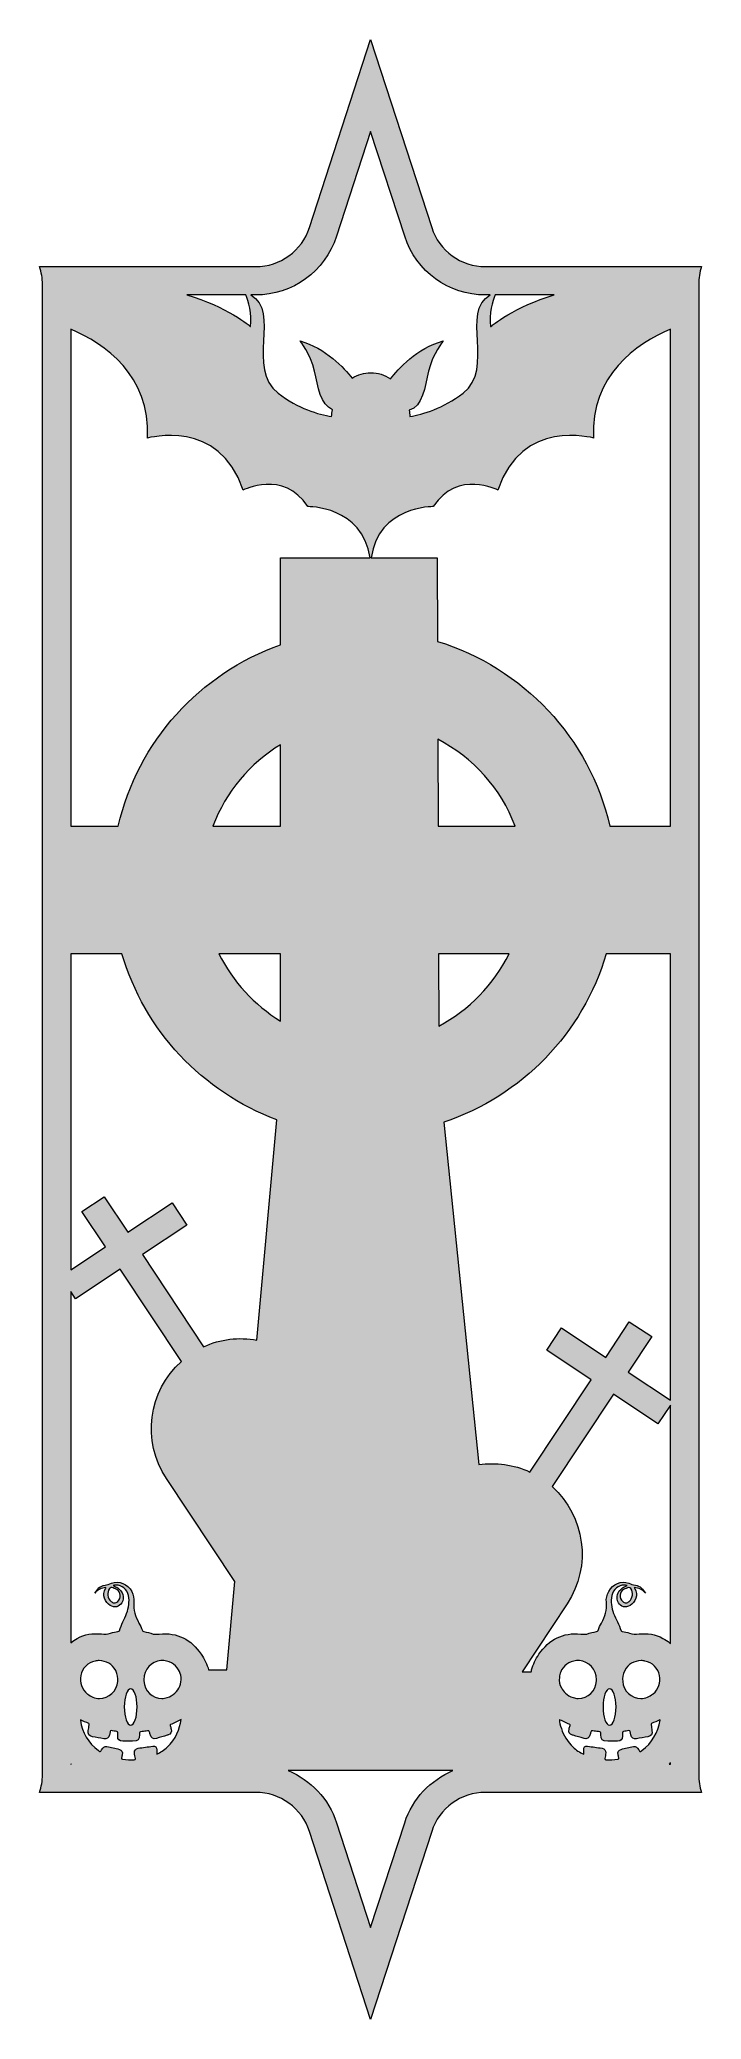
# Model space of a CAD drawing. Header units: centimetres. Extents: x 4.8 to 9.1, y -16.4 to -3.6.
import ezdxf

# ---------------------------------------------------------------- set-up
doc = ezdxf.new("R2010")
doc.units = ezdxf.units.CM
doc.header["$MEASUREMENT"] = 0
doc.layers.add('Layer 1', color=7, linetype='Continuous')

msp = doc.modelspace()

# ---------------------------------------------------------------- hatches: boundary and pattern name
at = {"layer": 'Layer 1', "true_color": 0x6870b5}
h = msp.add_hatch(color=173, dxfattribs=at)
h.dxf.hatch_style = 2
edge = h.paths.add_edge_path()
edge.add_spline(control_points=[(9.114, -5.402), (9.114, -5.402), (9.114, -5.367), (9.114, -5.367), (9.114, -5.367), (9.114, -5.173), (9.114, -5.173), (9.114, -5.135), (9.121, -5.096), (9.132, -5.059), (9.132, -5.059), (7.731, -5.059), (7.731, -5.059), (7.572, -5.059), (7.43, -4.957), (7.382, -4.805), (7.382, -4.805), (6.985, -3.586), (6.985, -3.586), (6.985, -3.586), (6.589, -4.805), (6.589, -4.805), (6.541, -4.957), (6.399, -5.059), (6.24, -5.059), (6.24, -5.059), (4.838, -5.059), (4.838, -5.059), (4.85, -5.096), (4.857, -5.135), (4.857, -5.173), (4.857, -5.173), (4.857, -5.367), (4.857, -5.367), (4.857, -5.367), (4.857, -5.402), (4.857, -5.402), (4.857, -5.402), (4.857, -14.842), (4.857, -14.842), (4.857, -14.881), (4.85, -14.919), (4.838, -14.956), (4.838, -14.956), (6.24, -14.956), (6.24, -14.956), (6.399, -14.956), (6.541, -15.058), (6.589, -15.21), (6.589, -15.21), (6.985, -16.429), (6.985, -16.429), (6.985, -16.429), (7.382, -15.21), (7.382, -15.21), (7.43, -15.058), (7.572, -14.956), (7.731, -14.956), (7.731, -14.956), (9.132, -14.956), (9.132, -14.956), (9.121, -14.919), (9.114, -14.881), (9.114, -14.842), (9.114, -14.842), (9.114, -5.402), (9.114, -5.402)], knot_values=[0, 0, 0, 0, 1, 1, 1, 2, 2, 2, 3, 3, 3, 4, 4, 4, 5, 5, 5, 6, 6, 6, 7, 7, 7, 8, 8, 8, 9, 9, 9, 10, 10, 10, 11, 11, 11, 12, 12, 12, 13, 13, 13, 14, 14, 14, 15, 15, 15, 16, 16, 16, 17, 17, 17, 18, 18, 18, 19, 19, 19, 20, 20, 20, 21, 21, 21, 22, 22, 22, 22], degree=3, periodic=1)
edge = h.paths.add_edge_path()
edge.add_spline(control_points=[(8.177, -5.243), (7.922, -5.315), (7.764, -5.448), (7.764, -5.448), (7.751, -5.368), (7.78, -5.278), (7.793, -5.243), (7.793, -5.243), (8.177, -5.243), (8.177, -5.243)], knot_values=[0, 0, 0, 0, 1, 1, 1, 2, 2, 2, 3, 3, 3, 3], degree=3, periodic=1)
edge = h.paths.add_edge_path()
edge.add_spline(control_points=[(6.24, -5.243), (6.479, -5.243), (6.691, -5.091), (6.764, -4.862), (6.764, -4.862), (6.985, -4.182), (6.985, -4.182), (6.985, -4.182), (7.207, -4.862), (7.207, -4.862), (7.28, -5.091), (7.492, -5.243), (7.731, -5.243), (7.731, -5.243), (7.762, -5.243), (7.762, -5.243), (7.566, -5.35), (7.795, -5.719), (7.586, -5.88), (7.456, -5.979), (7.325, -6.017), (7.24, -6.031), (7.24, -6.017), (7.238, -6.003), (7.236, -5.99), (7.323, -5.967), (7.339, -5.84), (7.362, -5.737), (7.389, -5.621), (7.457, -5.541), (7.457, -5.541), (7.286, -5.587), (7.164, -5.724), (7.115, -5.787), (7.077, -5.761), (7.033, -5.747), (6.987, -5.747), (6.943, -5.747), (6.902, -5.76), (6.866, -5.783), (6.815, -5.717), (6.693, -5.586), (6.528, -5.541), (6.528, -5.541), (6.596, -5.621), (6.622, -5.737), (6.645, -5.836), (6.66, -5.956), (6.738, -5.987), (6.735, -6.001), (6.734, -6.016), (6.733, -6.032), (6.647, -6.018), (6.516, -5.98), (6.385, -5.88), (6.175, -5.719), (6.404, -5.35), (6.208, -5.243), (6.208, -5.243), (6.24, -5.243), (6.24, -5.243)], knot_values=[0, 0, 0, 0, 1, 1, 1, 2, 2, 2, 3, 3, 3, 4, 4, 4, 5, 5, 5, 6, 6, 6, 7, 7, 7, 8, 8, 8, 9, 9, 9, 10, 10, 10, 11, 11, 11, 12, 12, 12, 13, 13, 13, 14, 14, 14, 15, 15, 15, 16, 16, 16, 17, 17, 17, 18, 18, 18, 19, 19, 19, 20, 20, 20, 20], degree=3, periodic=1)
edge = h.paths.add_edge_path()
edge.add_spline(control_points=[(6.177, -5.243), (6.19, -5.278), (6.219, -5.369), (6.207, -5.448), (6.207, -5.448), (6.049, -5.315), (5.794, -5.243), (5.794, -5.243), (6.177, -5.243), (6.177, -5.243)], knot_values=[0, 0, 0, 0, 1, 1, 1, 2, 2, 2, 3, 3, 3, 3], degree=3, periodic=1)
edge = h.paths.add_edge_path()
edge.add_spline(control_points=[(5.041, -14.772), (5.041, -14.772), (5.041, -14.77), (5.041, -14.77), (5.042, -14.771), (5.042, -14.771), (5.043, -14.772), (5.043, -14.772), (5.041, -14.772), (5.041, -14.772)], knot_values=[0, 0, 0, 0, 1, 1, 1, 2, 2, 2, 3, 3, 3, 3], degree=3, periodic=1)
edge = h.paths.add_edge_path()
edge.add_spline(control_points=[(5.667, -14.662), (5.647, -14.682), (5.623, -14.697), (5.598, -14.709), (5.598, -14.709), (5.598, -14.68), (5.598, -14.68), (5.598, -14.663), (5.589, -14.654), (5.573, -14.657), (5.54, -14.66), (5.509, -14.665), (5.478, -14.67), (5.462, -14.672), (5.453, -14.684), (5.454, -14.7), (5.455, -14.712), (5.457, -14.725), (5.46, -14.737), (5.46, -14.742), (5.459, -14.744), (5.453, -14.744), (5.427, -14.745), (5.402, -14.744), (5.376, -14.741), (5.369, -14.741), (5.367, -14.739), (5.369, -14.732), (5.372, -14.725), (5.373, -14.717), (5.375, -14.71), (5.379, -14.695), (5.37, -14.681), (5.356, -14.677), (5.329, -14.67), (5.302, -14.664), (5.275, -14.659), (5.259, -14.656), (5.25, -14.662), (5.241, -14.681), (5.233, -14.694), (5.233, -14.694), (5.22, -14.685), (5.153, -14.636), (5.116, -14.569), (5.103, -14.488), (5.103, -14.486), (5.103, -14.486), (5.103, -14.485), (5.122, -14.493), (5.139, -14.502), (5.158, -14.51), (5.162, -14.512), (5.16, -14.516), (5.16, -14.519), (5.158, -14.531), (5.156, -14.543), (5.154, -14.555), (5.149, -14.578), (5.159, -14.591), (5.182, -14.595), (5.206, -14.6), (5.23, -14.603), (5.255, -14.608), (5.275, -14.612), (5.288, -14.602), (5.292, -14.583), (5.294, -14.576), (5.295, -14.568), (5.296, -14.562), (5.297, -14.556), (5.299, -14.555), (5.304, -14.555), (5.315, -14.558), (5.327, -14.56), (5.339, -14.561), (5.345, -14.562), (5.345, -14.565), (5.345, -14.569), (5.345, -14.569), (5.345, -14.592), (5.345, -14.592), (5.345, -14.613), (5.356, -14.624), (5.378, -14.624), (5.399, -14.625), (5.42, -14.624), (5.441, -14.624), (5.479, -14.624), (5.486, -14.618), (5.486, -14.58), (5.486, -14.564), (5.486, -14.564), (5.503, -14.562), (5.515, -14.561), (5.527, -14.559), (5.539, -14.556), (5.546, -14.555), (5.55, -14.557), (5.552, -14.565), (5.552, -14.572), (5.555, -14.578), (5.557, -14.585), (5.563, -14.603), (5.577, -14.612), (5.596, -14.606), (5.62, -14.6), (5.643, -14.592), (5.667, -14.585), (5.668, -14.584), (5.671, -14.584), (5.673, -14.583), (5.69, -14.578), (5.697, -14.564), (5.692, -14.545), (5.69, -14.538), (5.688, -14.53), (5.686, -14.522), (5.685, -14.52), (5.683, -14.517), (5.688, -14.516), (5.711, -14.507), (5.734, -14.496), (5.756, -14.484), (5.75, -14.543), (5.72, -14.612), (5.667, -14.662)], knot_values=[0, 0, 0, 0, 1, 1, 1, 2, 2, 2, 3, 3, 3, 4, 4, 4, 5, 5, 5, 6, 6, 6, 7, 7, 7, 8, 8, 8, 9, 9, 9, 10, 10, 10, 11, 11, 11, 12, 12, 12, 13, 13, 13, 14, 14, 14, 15, 15, 15, 16, 16, 16, 17, 17, 17, 18, 18, 18, 19, 19, 19, 20, 20, 20, 21, 21, 21, 22, 22, 22, 23, 23, 23, 24, 24, 24, 25, 25, 25, 26, 26, 26, 27, 27, 27, 28, 28, 28, 29, 29, 29, 30, 30, 30, 31, 31, 31, 32, 32, 32, 33, 33, 33, 34, 34, 34, 35, 35, 35, 36, 36, 36, 37, 37, 37, 38, 38, 38, 39, 39, 39, 40, 40, 40, 41, 41, 41, 42, 42, 42, 42], degree=3, periodic=1)
edge = h.paths.add_edge_path()
edge.add_spline(control_points=[(5.105, -14.199), (5.114, -14.151), (5.152, -14.113), (5.2, -14.104), (5.207, -14.102), (5.216, -14.101), (5.224, -14.101), (5.272, -14.103), (5.309, -14.124), (5.332, -14.166), (5.344, -14.19), (5.348, -14.214), (5.345, -14.237), (5.34, -14.299), (5.289, -14.347), (5.227, -14.347), (5.197, -14.347), (5.17, -14.336), (5.149, -14.318), (5.149, -14.317), (5.148, -14.316), (5.147, -14.316), (5.114, -14.289), (5.096, -14.242), (5.105, -14.199)], knot_values=[0, 0, 0, 0, 1, 1, 1, 2, 2, 2, 3, 3, 3, 4, 4, 4, 5, 5, 5, 6, 6, 6, 7, 7, 7, 8, 8, 8, 8], degree=3, periodic=1)
edge = h.paths.add_edge_path()
edge.add_spline(control_points=[(5.388, -14.402), (5.388, -14.337), (5.406, -14.285), (5.429, -14.285), (5.453, -14.285), (5.471, -14.337), (5.471, -14.402), (5.471, -14.467), (5.453, -14.52), (5.429, -14.52), (5.406, -14.52), (5.388, -14.467), (5.388, -14.402)], knot_values=[0, 0, 0, 0, 1, 1, 1, 2, 2, 2, 3, 3, 3, 4, 4, 4, 4], degree=3, periodic=1)
edge = h.paths.add_edge_path()
edge.add_spline(control_points=[(5.716, -14.312), (5.716, -14.313), (5.716, -14.313), (5.715, -14.313), (5.701, -14.326), (5.685, -14.336), (5.667, -14.341), (5.655, -14.345), (5.644, -14.347), (5.632, -14.347), (5.569, -14.347), (5.517, -14.297), (5.515, -14.233), (5.514, -14.231), (5.514, -14.228), (5.514, -14.225), (5.515, -14.159), (5.565, -14.105), (5.625, -14.101), (5.676, -14.099), (5.718, -14.123), (5.74, -14.162), (5.748, -14.175), (5.754, -14.192), (5.756, -14.21), (5.759, -14.252), (5.746, -14.286), (5.716, -14.312)], knot_values=[0, 0, 0, 0, 1, 1, 1, 2, 2, 2, 3, 3, 3, 4, 4, 4, 5, 5, 5, 6, 6, 6, 7, 7, 7, 8, 8, 8, 9, 9, 9, 9], degree=3, periodic=1)
edge = h.paths.add_edge_path()
edge.add_spline(control_points=[(6.052, -14.162), (6.052, -14.162), (5.935, -14.162), (5.935, -14.162), (5.925, -14.126), (5.909, -14.092), (5.887, -14.06), (5.822, -13.963), (5.732, -13.918), (5.615, -13.929), (5.602, -13.93), (5.589, -13.933), (5.576, -13.929), (5.556, -13.922), (5.535, -13.916), (5.514, -13.913), (5.509, -13.912), (5.506, -13.91), (5.505, -13.905), (5.499, -13.888), (5.491, -13.873), (5.483, -13.858), (5.46, -13.816), (5.446, -13.772), (5.45, -13.722), (5.453, -13.698), (5.447, -13.675), (5.436, -13.654), (5.411, -13.604), (5.352, -13.579), (5.305, -13.6), (5.291, -13.606), (5.277, -13.61), (5.263, -13.611), (5.231, -13.617), (5.212, -13.638), (5.197, -13.664), (5.216, -13.642), (5.239, -13.629), (5.269, -13.627), (5.268, -13.63), (5.267, -13.632), (5.266, -13.633), (5.24, -13.674), (5.265, -13.725), (5.297, -13.744), (5.326, -13.761), (5.356, -13.753), (5.372, -13.726), (5.391, -13.692), (5.379, -13.652), (5.345, -13.63), (5.337, -13.624), (5.327, -13.621), (5.316, -13.615), (5.323, -13.612), (5.328, -13.611), (5.333, -13.611), (5.371, -13.611), (5.407, -13.639), (5.415, -13.68), (5.423, -13.719), (5.417, -13.758), (5.403, -13.795), (5.39, -13.833), (5.368, -13.868), (5.356, -13.908), (5.355, -13.911), (5.351, -13.912), (5.347, -13.912), (5.332, -13.915), (5.315, -13.918), (5.299, -13.923), (5.279, -13.932), (5.26, -13.93), (5.239, -13.928), (5.184, -13.923), (5.131, -13.931), (5.083, -13.957), (5.068, -13.966), (5.054, -13.975), (5.041, -13.985), (5.041, -13.985), (5.041, -11.707), (5.041, -11.707), (5.041, -11.707), (5.072, -11.754), (5.072, -11.754), (5.072, -11.754), (5.361, -11.562), (5.361, -11.562), (5.361, -11.562), (5.758, -12.161), (5.758, -12.161), (5.545, -12.353), (5.499, -12.676), (5.661, -12.921), (5.661, -12.921), (6.104, -13.589), (6.104, -13.589), (6.104, -13.589), (6.052, -14.162), (6.052, -14.162)], knot_values=[0, 0, 0, 0, 1, 1, 1, 2, 2, 2, 3, 3, 3, 4, 4, 4, 5, 5, 5, 6, 6, 6, 7, 7, 7, 8, 8, 8, 9, 9, 9, 10, 10, 10, 11, 11, 11, 12, 12, 12, 13, 13, 13, 14, 14, 14, 15, 15, 15, 16, 16, 16, 17, 17, 17, 18, 18, 18, 19, 19, 19, 20, 20, 20, 21, 21, 21, 22, 22, 22, 23, 23, 23, 24, 24, 24, 25, 25, 25, 26, 26, 26, 27, 27, 27, 28, 28, 28, 29, 29, 29, 30, 30, 30, 31, 31, 31, 32, 32, 32, 33, 33, 33, 34, 34, 34, 34], degree=3, periodic=1)
edge = h.paths.add_edge_path()
edge.add_spline(control_points=[(5.306, -13.628), (5.318, -13.631), (5.329, -13.634), (5.339, -13.64), (5.366, -13.657), (5.369, -13.696), (5.345, -13.718), (5.339, -13.724), (5.332, -13.727), (5.322, -13.726), (5.314, -13.727), (5.308, -13.723), (5.302, -13.717), (5.279, -13.698), (5.275, -13.659), (5.291, -13.634), (5.295, -13.629), (5.299, -13.626), (5.306, -13.628)], knot_values=[0, 0, 0, 0, 1, 1, 1, 2, 2, 2, 3, 3, 3, 4, 4, 4, 5, 5, 5, 6, 6, 6, 6], degree=3, periodic=1)
edge = h.paths.add_edge_path()
edge.add_spline(control_points=[(6.247, -12.022), (6.132, -12.002), (6.012, -12.014), (5.902, -12.066), (5.902, -12.066), (5.506, -11.467), (5.506, -11.467), (5.506, -11.467), (5.794, -11.276), (5.794, -11.276), (5.794, -11.276), (5.699, -11.132), (5.699, -11.132), (5.699, -11.132), (5.41, -11.322), (5.41, -11.322), (5.41, -11.322), (5.257, -11.092), (5.257, -11.092), (5.257, -11.092), (5.113, -11.188), (5.113, -11.188), (5.113, -11.188), (5.265, -11.418), (5.265, -11.418), (5.265, -11.418), (5.041, -11.567), (5.041, -11.567), (5.041, -11.567), (5.041, -9.516), (5.041, -9.516), (5.041, -9.516), (5.373, -9.516), (5.373, -9.516), (5.518, -10.014), (5.895, -10.414), (6.377, -10.593), (6.377, -10.593), (6.247, -12.022), (6.247, -12.022)], knot_values=[0, 0, 0, 0, 1, 1, 1, 2, 2, 2, 3, 3, 3, 4, 4, 4, 5, 5, 5, 6, 6, 6, 7, 7, 7, 8, 8, 8, 9, 9, 9, 10, 10, 10, 11, 11, 11, 12, 12, 12, 13, 13, 13, 13], degree=3, periodic=1)
edge = h.paths.add_edge_path()
edge.add_spline(control_points=[(6.402, -9.953), (6.231, -9.849), (6.092, -9.697), (6.002, -9.516), (6.002, -9.516), (6.402, -9.516), (6.402, -9.516), (6.402, -9.516), (6.402, -9.953), (6.402, -9.953)], knot_values=[0, 0, 0, 0, 1, 1, 1, 2, 2, 2, 3, 3, 3, 3], degree=3, periodic=1)
edge = h.paths.add_edge_path()
edge.add_spline(control_points=[(6.402, -8.688), (6.402, -8.688), (5.963, -8.688), (5.963, -8.688), (6.047, -8.466), (6.202, -8.281), (6.402, -8.16), (6.402, -8.16), (6.402, -8.688), (6.402, -8.688)], knot_values=[0, 0, 0, 0, 1, 1, 1, 2, 2, 2, 3, 3, 3, 3], degree=3, periodic=1)
edge = h.paths.add_edge_path()
edge.add_spline(control_points=[(6.402, -7.512), (5.878, -7.696), (5.475, -8.14), (5.349, -8.688), (5.349, -8.688), (5.041, -8.688), (5.041, -8.688), (5.041, -8.688), (5.041, -5.465), (5.041, -5.465), (5.261, -5.56), (5.559, -5.764), (5.539, -6.171), (5.539, -6.171), (6.006, -6.04), (6.159, -6.508), (6.159, -6.508), (6.42, -6.374), (6.578, -6.616), (6.578, -6.616), (6.934, -6.61), (6.982, -6.949), (6.982, -6.949), (6.402, -6.949), (6.402, -6.949), (6.402, -6.949), (6.402, -7.512), (6.402, -7.512)], knot_values=[0, 0, 0, 0, 1, 1, 1, 2, 2, 2, 3, 3, 3, 4, 4, 4, 5, 5, 5, 6, 6, 6, 7, 7, 7, 8, 8, 8, 9, 9, 9, 9], degree=3, periodic=1)
edge = h.paths.add_edge_path()
edge.add_spline(control_points=[(7.207, -15.153), (7.207, -15.153), (6.985, -15.833), (6.985, -15.833), (6.985, -15.833), (6.764, -15.153), (6.764, -15.153), (6.714, -14.996), (6.597, -14.876), (6.451, -14.815), (6.451, -14.815), (7.52, -14.815), (7.52, -14.815), (7.374, -14.876), (7.257, -14.996), (7.207, -15.153)], knot_values=[0, 0, 0, 0, 1, 1, 1, 2, 2, 2, 3, 3, 3, 4, 4, 4, 5, 5, 5, 5], degree=3, periodic=1)
edge = h.paths.add_edge_path()
edge.add_spline(control_points=[(7.423, -8.688), (7.423, -8.688), (7.421, -8.125), (7.421, -8.125), (7.651, -8.243), (7.831, -8.444), (7.923, -8.688), (7.923, -8.688), (7.423, -8.688), (7.423, -8.688)], knot_values=[0, 0, 0, 0, 1, 1, 1, 2, 2, 2, 3, 3, 3, 3], degree=3, periodic=1)
edge = h.paths.add_edge_path()
edge.add_spline(control_points=[(7.884, -9.516), (7.785, -9.717), (7.625, -9.881), (7.428, -9.985), (7.428, -9.985), (7.426, -9.516), (7.426, -9.516), (7.426, -9.516), (7.884, -9.516), (7.884, -9.516)], knot_values=[0, 0, 0, 0, 1, 1, 1, 2, 2, 2, 3, 3, 3, 3], degree=3, periodic=1)
edge = h.paths.add_edge_path()
edge.add_spline(control_points=[(8.745, -14.685), (8.732, -14.694), (8.732, -14.694), (8.725, -14.681), (8.716, -14.662), (8.706, -14.656), (8.691, -14.659), (8.663, -14.664), (8.637, -14.67), (8.61, -14.677), (8.595, -14.681), (8.587, -14.695), (8.591, -14.71), (8.592, -14.717), (8.593, -14.725), (8.596, -14.732), (8.599, -14.739), (8.596, -14.741), (8.59, -14.741), (8.564, -14.744), (8.538, -14.745), (8.512, -14.744), (8.507, -14.744), (8.505, -14.742), (8.506, -14.737), (8.509, -14.725), (8.51, -14.712), (8.511, -14.7), (8.512, -14.684), (8.503, -14.672), (8.487, -14.67), (8.456, -14.665), (8.425, -14.66), (8.393, -14.657), (8.376, -14.654), (8.368, -14.663), (8.368, -14.68), (8.368, -14.68), (8.368, -14.709), (8.368, -14.709), (8.342, -14.697), (8.318, -14.682), (8.299, -14.662), (8.262, -14.628), (8.236, -14.585), (8.223, -14.542), (8.215, -14.522), (8.211, -14.502), (8.21, -14.484), (8.214, -14.486), (8.218, -14.488), (8.223, -14.49), (8.24, -14.499), (8.259, -14.509), (8.278, -14.516), (8.282, -14.517), (8.28, -14.52), (8.28, -14.522), (8.278, -14.53), (8.275, -14.538), (8.273, -14.545), (8.269, -14.564), (8.275, -14.578), (8.292, -14.583), (8.294, -14.584), (8.297, -14.584), (8.299, -14.585), (8.323, -14.592), (8.346, -14.6), (8.37, -14.606), (8.388, -14.612), (8.403, -14.603), (8.408, -14.585), (8.41, -14.578), (8.413, -14.572), (8.414, -14.565), (8.416, -14.557), (8.419, -14.555), (8.427, -14.556), (8.439, -14.559), (8.451, -14.561), (8.463, -14.562), (8.479, -14.564), (8.479, -14.564), (8.479, -14.58), (8.479, -14.618), (8.487, -14.624), (8.524, -14.624), (8.545, -14.624), (8.567, -14.625), (8.588, -14.624), (8.609, -14.624), (8.62, -14.613), (8.62, -14.592), (8.62, -14.592), (8.62, -14.569), (8.62, -14.569), (8.62, -14.565), (8.621, -14.562), (8.626, -14.561), (8.638, -14.56), (8.65, -14.558), (8.661, -14.555), (8.667, -14.555), (8.669, -14.556), (8.67, -14.562), (8.671, -14.568), (8.671, -14.576), (8.673, -14.583), (8.677, -14.602), (8.691, -14.612), (8.71, -14.608), (8.735, -14.603), (8.76, -14.6), (8.784, -14.595), (8.807, -14.591), (8.816, -14.578), (8.811, -14.555), (8.81, -14.543), (8.808, -14.531), (8.805, -14.519), (8.805, -14.516), (8.803, -14.512), (8.808, -14.51), (8.826, -14.502), (8.844, -14.493), (8.862, -14.485), (8.862, -14.486), (8.863, -14.486), (8.863, -14.488), (8.849, -14.569), (8.812, -14.636), (8.745, -14.685)], knot_values=[0, 0, 0, 0, 1, 1, 1, 2, 2, 2, 3, 3, 3, 4, 4, 4, 5, 5, 5, 6, 6, 6, 7, 7, 7, 8, 8, 8, 9, 9, 9, 10, 10, 10, 11, 11, 11, 12, 12, 12, 13, 13, 13, 14, 14, 14, 15, 15, 15, 16, 16, 16, 17, 17, 17, 18, 18, 18, 19, 19, 19, 20, 20, 20, 21, 21, 21, 22, 22, 22, 23, 23, 23, 24, 24, 24, 25, 25, 25, 26, 26, 26, 27, 27, 27, 28, 28, 28, 29, 29, 29, 30, 30, 30, 31, 31, 31, 32, 32, 32, 33, 33, 33, 34, 34, 34, 35, 35, 35, 36, 36, 36, 37, 37, 37, 38, 38, 38, 39, 39, 39, 40, 40, 40, 41, 41, 41, 42, 42, 42, 43, 43, 43, 44, 44, 44, 44], degree=3, periodic=1)
edge = h.paths.add_edge_path()
edge.add_spline(control_points=[(8.21, -14.21), (8.211, -14.197), (8.214, -14.185), (8.22, -14.174), (8.221, -14.169), (8.223, -14.165), (8.225, -14.162), (8.247, -14.123), (8.29, -14.099), (8.34, -14.101), (8.4, -14.105), (8.451, -14.159), (8.452, -14.225), (8.452, -14.228), (8.452, -14.231), (8.451, -14.233), (8.448, -14.297), (8.396, -14.347), (8.333, -14.347), (8.321, -14.347), (8.31, -14.345), (8.299, -14.341), (8.28, -14.336), (8.264, -14.326), (8.25, -14.313), (8.249, -14.313), (8.249, -14.313), (8.249, -14.312), (8.238, -14.302), (8.229, -14.291), (8.223, -14.278), (8.211, -14.259), (8.208, -14.236), (8.21, -14.21)], knot_values=[0, 0, 0, 0, 1, 1, 1, 2, 2, 2, 3, 3, 3, 4, 4, 4, 5, 5, 5, 6, 6, 6, 7, 7, 7, 8, 8, 8, 9, 9, 9, 10, 10, 10, 11, 11, 11, 11], degree=3, periodic=1)
edge = h.paths.add_edge_path()
edge.add_spline(control_points=[(8.494, -14.402), (8.494, -14.337), (8.512, -14.285), (8.536, -14.285), (8.559, -14.285), (8.578, -14.337), (8.578, -14.402), (8.578, -14.467), (8.559, -14.52), (8.536, -14.52), (8.512, -14.52), (8.494, -14.467), (8.494, -14.402)], knot_values=[0, 0, 0, 0, 1, 1, 1, 2, 2, 2, 3, 3, 3, 4, 4, 4, 4], degree=3, periodic=1)
edge = h.paths.add_edge_path()
edge.add_spline(control_points=[(8.621, -14.237), (8.617, -14.214), (8.622, -14.19), (8.634, -14.166), (8.657, -14.124), (8.694, -14.103), (8.741, -14.101), (8.75, -14.101), (8.758, -14.102), (8.765, -14.104), (8.813, -14.113), (8.851, -14.151), (8.86, -14.199), (8.869, -14.242), (8.852, -14.289), (8.819, -14.316), (8.818, -14.316), (8.817, -14.317), (8.816, -14.318), (8.796, -14.336), (8.768, -14.347), (8.739, -14.347), (8.676, -14.347), (8.625, -14.299), (8.621, -14.237)], knot_values=[0, 0, 0, 0, 1, 1, 1, 2, 2, 2, 3, 3, 3, 4, 4, 4, 5, 5, 5, 6, 6, 6, 7, 7, 7, 8, 8, 8, 8], degree=3, periodic=1)
edge = h.paths.add_edge_path()
edge.add_spline(control_points=[(8.93, -14.772), (8.93, -14.772), (8.923, -14.772), (8.923, -14.772), (8.924, -14.771), (8.924, -14.771), (8.925, -14.77), (8.926, -14.768), (8.928, -14.766), (8.93, -14.764), (8.93, -14.764), (8.93, -14.772), (8.93, -14.772)], knot_values=[0, 0, 0, 0, 1, 1, 1, 2, 2, 2, 3, 3, 3, 4, 4, 4, 4], degree=3, periodic=1)
edge = h.paths.add_edge_path()
edge.add_spline(control_points=[(8.93, -13.99), (8.928, -13.988), (8.926, -13.987), (8.925, -13.985), (8.912, -13.975), (8.898, -13.966), (8.882, -13.957), (8.834, -13.931), (8.781, -13.923), (8.727, -13.928), (8.706, -13.93), (8.686, -13.932), (8.666, -13.923), (8.65, -13.918), (8.634, -13.915), (8.618, -13.912), (8.614, -13.912), (8.611, -13.911), (8.61, -13.908), (8.598, -13.868), (8.576, -13.833), (8.562, -13.795), (8.548, -13.758), (8.543, -13.719), (8.55, -13.68), (8.558, -13.639), (8.594, -13.611), (8.632, -13.611), (8.637, -13.611), (8.642, -13.612), (8.649, -13.615), (8.638, -13.621), (8.628, -13.624), (8.62, -13.63), (8.586, -13.652), (8.575, -13.692), (8.593, -13.726), (8.609, -13.753), (8.639, -13.761), (8.669, -13.744), (8.7, -13.725), (8.726, -13.674), (8.699, -13.633), (8.698, -13.632), (8.697, -13.63), (8.696, -13.627), (8.727, -13.629), (8.75, -13.642), (8.768, -13.664), (8.753, -13.638), (8.734, -13.617), (8.703, -13.611), (8.688, -13.61), (8.674, -13.606), (8.66, -13.6), (8.614, -13.579), (8.555, -13.604), (8.53, -13.654), (8.519, -13.675), (8.512, -13.698), (8.515, -13.722), (8.52, -13.772), (8.506, -13.816), (8.483, -13.858), (8.475, -13.873), (8.466, -13.888), (8.461, -13.905), (8.459, -13.91), (8.456, -13.912), (8.452, -13.913), (8.43, -13.916), (8.409, -13.922), (8.389, -13.929), (8.376, -13.933), (8.363, -13.93), (8.35, -13.929), (8.234, -13.918), (8.143, -13.963), (8.078, -14.06), (8.056, -14.092), (8.04, -14.126), (8.03, -14.162), (8.029, -14.165), (8.028, -14.169), (8.027, -14.174), (8.027, -14.174), (7.969, -14.174), (7.969, -14.174), (7.969, -14.174), (8.26, -13.733), (8.26, -13.733), (8.423, -13.487), (8.376, -13.164), (8.164, -12.973), (8.164, -12.973), (8.561, -12.374), (8.561, -12.374), (8.561, -12.374), (8.849, -12.565), (8.849, -12.565), (8.849, -12.565), (8.93, -12.444), (8.93, -12.444), (8.93, -12.444), (8.93, -13.99), (8.93, -13.99)], knot_values=[0, 0, 0, 0, 1, 1, 1, 2, 2, 2, 3, 3, 3, 4, 4, 4, 5, 5, 5, 6, 6, 6, 7, 7, 7, 8, 8, 8, 9, 9, 9, 10, 10, 10, 11, 11, 11, 12, 12, 12, 13, 13, 13, 14, 14, 14, 15, 15, 15, 16, 16, 16, 17, 17, 17, 18, 18, 18, 19, 19, 19, 20, 20, 20, 21, 21, 21, 22, 22, 22, 23, 23, 23, 24, 24, 24, 25, 25, 25, 26, 26, 26, 27, 27, 27, 28, 28, 28, 29, 29, 29, 30, 30, 30, 31, 31, 31, 32, 32, 32, 33, 33, 33, 34, 34, 34, 35, 35, 35, 35], degree=3, periodic=1)
edge = h.paths.add_edge_path()
edge.add_spline(control_points=[(8.66, -13.628), (8.666, -13.626), (8.671, -13.629), (8.674, -13.634), (8.691, -13.659), (8.686, -13.698), (8.663, -13.717), (8.658, -13.723), (8.651, -13.727), (8.643, -13.726), (8.634, -13.727), (8.626, -13.724), (8.621, -13.718), (8.596, -13.696), (8.6, -13.657), (8.626, -13.64), (8.637, -13.634), (8.648, -13.631), (8.66, -13.628)], knot_values=[0, 0, 0, 0, 1, 1, 1, 2, 2, 2, 3, 3, 3, 4, 4, 4, 5, 5, 5, 6, 6, 6, 6], degree=3, periodic=1)
edge = h.paths.add_edge_path()
edge.add_spline(control_points=[(8.93, -12.412), (8.93, -12.412), (8.656, -12.23), (8.656, -12.23), (8.656, -12.23), (8.809, -11.999), (8.809, -11.999), (8.809, -11.999), (8.664, -11.904), (8.664, -11.904), (8.664, -11.904), (8.512, -12.135), (8.512, -12.135), (8.512, -12.135), (8.223, -11.943), (8.223, -11.943), (8.223, -11.943), (8.128, -12.088), (8.128, -12.088), (8.128, -12.088), (8.417, -12.279), (8.417, -12.279), (8.417, -12.279), (8.019, -12.878), (8.019, -12.878), (7.913, -12.828), (7.798, -12.815), (7.688, -12.83), (7.688, -12.83), (7.46, -10.609), (7.46, -10.609), (7.966, -10.441), (8.363, -10.031), (8.514, -9.516), (8.514, -9.516), (8.93, -9.516), (8.93, -9.516), (8.93, -9.516), (8.93, -12.412), (8.93, -12.412)], knot_values=[0, 0, 0, 0, 1, 1, 1, 2, 2, 2, 3, 3, 3, 4, 4, 4, 5, 5, 5, 6, 6, 6, 7, 7, 7, 8, 8, 8, 9, 9, 9, 10, 10, 10, 11, 11, 11, 12, 12, 12, 13, 13, 13, 13], degree=3, periodic=1)
edge = h.paths.add_edge_path()
edge.add_spline(control_points=[(8.93, -8.688), (8.93, -8.688), (8.538, -8.688), (8.538, -8.688), (8.406, -8.117), (7.975, -7.659), (7.419, -7.49), (7.419, -7.49), (7.417, -6.949), (7.417, -6.949), (7.417, -6.949), (6.989, -6.949), (6.989, -6.949), (7.037, -6.61), (7.392, -6.616), (7.392, -6.616), (7.551, -6.374), (7.812, -6.508), (7.812, -6.508), (7.965, -6.04), (8.432, -6.171), (8.432, -6.171), (8.412, -5.764), (8.71, -5.56), (8.93, -5.465), (8.93, -5.465), (8.93, -8.688), (8.93, -8.688)], knot_values=[0, 0, 0, 0, 1, 1, 1, 2, 2, 2, 3, 3, 3, 4, 4, 4, 5, 5, 5, 6, 6, 6, 7, 7, 7, 8, 8, 8, 9, 9, 9, 9], degree=3, periodic=1)

# ---------------------------------------------------------------- linework, layer by layer
at = {"layer": 'Layer 1', "lineweight": 0}
for points, knots in [([(9.114, -5.402), (9.114, -5.402), (9.114, -5.367), (9.114, -5.367), (9.114, -5.367), (9.114, -5.173), (9.114, -5.173), (9.114, -5.135), (9.121, -5.096), (9.132, -5.059), (9.132, -5.059), (7.731, -5.059), (7.731, -5.059), (7.572, -5.059), (7.43, -4.957), (7.382, -4.805), (7.382, -4.805), (6.985, -3.586), (6.985, -3.586), (6.985, -3.586), (6.589, -4.805), (6.589, -4.805), (6.541, -4.957), (6.399, -5.059), (6.24, -5.059), (6.24, -5.059), (4.838, -5.059), (4.838, -5.059), (4.85, -5.096), (4.857, -5.135), (4.857, -5.173), (4.857, -5.173), (4.857, -5.367), (4.857, -5.367), (4.857, -5.367), (4.857, -5.402), (4.857, -5.402), (4.857, -5.402), (4.857, -14.842), (4.857, -14.842), (4.857, -14.881), (4.85, -14.919), (4.838, -14.956), (4.838, -14.956), (6.24, -14.956), (6.24, -14.956), (6.399, -14.956), (6.541, -15.058), (6.589, -15.21), (6.589, -15.21), (6.985, -16.429), (6.985, -16.429), (6.985, -16.429), (7.382, -15.21), (7.382, -15.21), (7.43, -15.058), (7.572, -14.956), (7.731, -14.956), (7.731, -14.956), (9.132, -14.956), (9.132, -14.956), (9.121, -14.919), (9.114, -14.881), (9.114, -14.842), (9.114, -14.842), (9.114, -5.402), (9.114, -5.402)], [0, 0, 0, 0, 1, 1, 1, 2, 2, 2, 3, 3, 3, 4, 4, 4, 5, 5, 5, 6, 6, 6, 7, 7, 7, 8, 8, 8, 9, 9, 9, 10, 10, 10, 11, 11, 11, 12, 12, 12, 13, 13, 13, 14, 14, 14, 15, 15, 15, 16, 16, 16, 17, 17, 17, 18, 18, 18, 19, 19, 19, 20, 20, 20, 21, 21, 21, 22, 22, 22, 22]), ([(6.24, -5.243), (6.479, -5.243), (6.691, -5.091), (6.764, -4.862), (6.764, -4.862), (6.985, -4.182), (6.985, -4.182), (6.985, -4.182), (7.207, -4.862), (7.207, -4.862), (7.28, -5.091), (7.492, -5.243), (7.731, -5.243), (7.731, -5.243), (7.762, -5.243), (7.762, -5.243), (7.566, -5.35), (7.795, -5.719), (7.586, -5.88), (7.456, -5.979), (7.325, -6.017), (7.24, -6.031), (7.24, -6.017), (7.238, -6.003), (7.236, -5.99), (7.323, -5.967), (7.339, -5.84), (7.362, -5.737), (7.389, -5.621), (7.457, -5.541), (7.457, -5.541), (7.286, -5.587), (7.164, -5.724), (7.115, -5.787), (7.077, -5.761), (7.033, -5.747), (6.987, -5.747), (6.943, -5.747), (6.902, -5.76), (6.866, -5.783), (6.815, -5.717), (6.693, -5.586), (6.528, -5.541), (6.528, -5.541), (6.596, -5.621), (6.622, -5.737), (6.645, -5.836), (6.66, -5.956), (6.738, -5.987), (6.735, -6.001), (6.734, -6.016), (6.733, -6.032), (6.647, -6.018), (6.516, -5.98), (6.385, -5.88), (6.175, -5.719), (6.404, -5.35), (6.208, -5.243), (6.208, -5.243), (6.24, -5.243), (6.24, -5.243)], [0, 0, 0, 0, 1, 1, 1, 2, 2, 2, 3, 3, 3, 4, 4, 4, 5, 5, 5, 6, 6, 6, 7, 7, 7, 8, 8, 8, 9, 9, 9, 10, 10, 10, 11, 11, 11, 12, 12, 12, 13, 13, 13, 14, 14, 14, 15, 15, 15, 16, 16, 16, 17, 17, 17, 18, 18, 18, 19, 19, 19, 20, 20, 20, 20]), ([(6.177, -5.243), (6.19, -5.278), (6.219, -5.369), (6.207, -5.448), (6.207, -5.448), (6.049, -5.315), (5.794, -5.243), (5.794, -5.243), (6.177, -5.243), (6.177, -5.243)], [0, 0, 0, 0, 1, 1, 1, 2, 2, 2, 3, 3, 3, 3]), ([(8.177, -5.243), (7.922, -5.315), (7.764, -5.448), (7.764, -5.448), (7.751, -5.368), (7.78, -5.278), (7.793, -5.243), (7.793, -5.243), (8.177, -5.243), (8.177, -5.243)], [0, 0, 0, 0, 1, 1, 1, 2, 2, 2, 3, 3, 3, 3]), ([(6.402, -7.512), (5.878, -7.696), (5.475, -8.14), (5.349, -8.688), (5.349, -8.688), (5.041, -8.688), (5.041, -8.688), (5.041, -8.688), (5.041, -5.465), (5.041, -5.465), (5.261, -5.56), (5.559, -5.764), (5.539, -6.171), (5.539, -6.171), (6.006, -6.04), (6.159, -6.508), (6.159, -6.508), (6.42, -6.374), (6.578, -6.616), (6.578, -6.616), (6.934, -6.61), (6.982, -6.949), (6.982, -6.949), (6.402, -6.949), (6.402, -6.949), (6.402, -6.949), (6.402, -7.512), (6.402, -7.512)], [0, 0, 0, 0, 1, 1, 1, 2, 2, 2, 3, 3, 3, 4, 4, 4, 5, 5, 5, 6, 6, 6, 7, 7, 7, 8, 8, 8, 9, 9, 9, 9]), ([(8.93, -8.688), (8.93, -8.688), (8.538, -8.688), (8.538, -8.688), (8.406, -8.117), (7.975, -7.659), (7.419, -7.49), (7.419, -7.49), (7.417, -6.949), (7.417, -6.949), (7.417, -6.949), (6.989, -6.949), (6.989, -6.949), (7.037, -6.61), (7.392, -6.616), (7.392, -6.616), (7.551, -6.374), (7.812, -6.508), (7.812, -6.508), (7.965, -6.04), (8.432, -6.171), (8.432, -6.171), (8.412, -5.764), (8.71, -5.56), (8.93, -5.465), (8.93, -5.465), (8.93, -8.688), (8.93, -8.688)], [0, 0, 0, 0, 1, 1, 1, 2, 2, 2, 3, 3, 3, 4, 4, 4, 5, 5, 5, 6, 6, 6, 7, 7, 7, 8, 8, 8, 9, 9, 9, 9]), ([(6.402, -8.688), (6.402, -8.688), (5.963, -8.688), (5.963, -8.688), (6.047, -8.466), (6.202, -8.281), (6.402, -8.16), (6.402, -8.16), (6.402, -8.688), (6.402, -8.688)], [0, 0, 0, 0, 1, 1, 1, 2, 2, 2, 3, 3, 3, 3]), ([(7.423, -8.688), (7.423, -8.688), (7.421, -8.125), (7.421, -8.125), (7.651, -8.243), (7.831, -8.444), (7.923, -8.688), (7.923, -8.688), (7.423, -8.688), (7.423, -8.688)], [0, 0, 0, 0, 1, 1, 1, 2, 2, 2, 3, 3, 3, 3]), ([(6.247, -12.022), (6.132, -12.002), (6.012, -12.014), (5.902, -12.066), (5.902, -12.066), (5.506, -11.467), (5.506, -11.467), (5.506, -11.467), (5.794, -11.276), (5.794, -11.276), (5.794, -11.276), (5.699, -11.132), (5.699, -11.132), (5.699, -11.132), (5.41, -11.322), (5.41, -11.322), (5.41, -11.322), (5.257, -11.092), (5.257, -11.092), (5.257, -11.092), (5.113, -11.188), (5.113, -11.188), (5.113, -11.188), (5.265, -11.418), (5.265, -11.418), (5.265, -11.418), (5.041, -11.567), (5.041, -11.567), (5.041, -11.567), (5.041, -9.516), (5.041, -9.516), (5.041, -9.516), (5.373, -9.516), (5.373, -9.516), (5.518, -10.014), (5.895, -10.414), (6.377, -10.593), (6.377, -10.593), (6.247, -12.022), (6.247, -12.022)], [0, 0, 0, 0, 1, 1, 1, 2, 2, 2, 3, 3, 3, 4, 4, 4, 5, 5, 5, 6, 6, 6, 7, 7, 7, 8, 8, 8, 9, 9, 9, 10, 10, 10, 11, 11, 11, 12, 12, 12, 13, 13, 13, 13]), ([(6.402, -9.953), (6.231, -9.849), (6.092, -9.697), (6.002, -9.516), (6.002, -9.516), (6.402, -9.516), (6.402, -9.516), (6.402, -9.516), (6.402, -9.953), (6.402, -9.953)], [0, 0, 0, 0, 1, 1, 1, 2, 2, 2, 3, 3, 3, 3]), ([(7.884, -9.516), (7.785, -9.717), (7.625, -9.881), (7.428, -9.985), (7.428, -9.985), (7.426, -9.516), (7.426, -9.516), (7.426, -9.516), (7.884, -9.516), (7.884, -9.516)], [0, 0, 0, 0, 1, 1, 1, 2, 2, 2, 3, 3, 3, 3]), ([(8.93, -12.412), (8.93, -12.412), (8.656, -12.23), (8.656, -12.23), (8.656, -12.23), (8.809, -11.999), (8.809, -11.999), (8.809, -11.999), (8.664, -11.904), (8.664, -11.904), (8.664, -11.904), (8.512, -12.135), (8.512, -12.135), (8.512, -12.135), (8.223, -11.943), (8.223, -11.943), (8.223, -11.943), (8.128, -12.088), (8.128, -12.088), (8.128, -12.088), (8.417, -12.279), (8.417, -12.279), (8.417, -12.279), (8.019, -12.878), (8.019, -12.878), (7.913, -12.828), (7.798, -12.815), (7.688, -12.83), (7.688, -12.83), (7.46, -10.609), (7.46, -10.609), (7.966, -10.441), (8.363, -10.031), (8.514, -9.516), (8.514, -9.516), (8.93, -9.516), (8.93, -9.516), (8.93, -9.516), (8.93, -12.412), (8.93, -12.412)], [0, 0, 0, 0, 1, 1, 1, 2, 2, 2, 3, 3, 3, 4, 4, 4, 5, 5, 5, 6, 6, 6, 7, 7, 7, 8, 8, 8, 9, 9, 9, 10, 10, 10, 11, 11, 11, 12, 12, 12, 13, 13, 13, 13]), ([(6.052, -14.162), (6.052, -14.162), (5.935, -14.162), (5.935, -14.162), (5.925, -14.126), (5.909, -14.092), (5.887, -14.06), (5.822, -13.963), (5.732, -13.918), (5.615, -13.929), (5.602, -13.93), (5.589, -13.933), (5.576, -13.929), (5.556, -13.922), (5.535, -13.916), (5.514, -13.913), (5.509, -13.912), (5.506, -13.91), (5.505, -13.905), (5.499, -13.888), (5.491, -13.873), (5.483, -13.858), (5.46, -13.816), (5.446, -13.772), (5.45, -13.722), (5.453, -13.698), (5.447, -13.675), (5.436, -13.654), (5.411, -13.604), (5.352, -13.579), (5.305, -13.6), (5.291, -13.606), (5.277, -13.61), (5.263, -13.611), (5.231, -13.617), (5.212, -13.638), (5.197, -13.664), (5.216, -13.642), (5.239, -13.629), (5.269, -13.627), (5.268, -13.63), (5.267, -13.632), (5.266, -13.633), (5.24, -13.674), (5.265, -13.725), (5.297, -13.744), (5.326, -13.761), (5.356, -13.753), (5.372, -13.726), (5.391, -13.692), (5.379, -13.652), (5.345, -13.63), (5.337, -13.624), (5.327, -13.621), (5.316, -13.615), (5.323, -13.612), (5.328, -13.611), (5.333, -13.611), (5.371, -13.611), (5.407, -13.639), (5.415, -13.68), (5.423, -13.719), (5.417, -13.758), (5.403, -13.795), (5.39, -13.833), (5.368, -13.868), (5.356, -13.908), (5.355, -13.911), (5.351, -13.912), (5.347, -13.912), (5.332, -13.915), (5.315, -13.918), (5.299, -13.923), (5.279, -13.932), (5.26, -13.93), (5.239, -13.928), (5.184, -13.923), (5.131, -13.931), (5.083, -13.957), (5.068, -13.966), (5.054, -13.975), (5.041, -13.985), (5.041, -13.985), (5.041, -11.707), (5.041, -11.707), (5.041, -11.707), (5.072, -11.754), (5.072, -11.754), (5.072, -11.754), (5.361, -11.562), (5.361, -11.562), (5.361, -11.562), (5.758, -12.161), (5.758, -12.161), (5.545, -12.353), (5.499, -12.676), (5.661, -12.921), (5.661, -12.921), (6.104, -13.589), (6.104, -13.589), (6.104, -13.589), (6.052, -14.162), (6.052, -14.162)], [0, 0, 0, 0, 1, 1, 1, 2, 2, 2, 3, 3, 3, 4, 4, 4, 5, 5, 5, 6, 6, 6, 7, 7, 7, 8, 8, 8, 9, 9, 9, 10, 10, 10, 11, 11, 11, 12, 12, 12, 13, 13, 13, 14, 14, 14, 15, 15, 15, 16, 16, 16, 17, 17, 17, 18, 18, 18, 19, 19, 19, 20, 20, 20, 21, 21, 21, 22, 22, 22, 23, 23, 23, 24, 24, 24, 25, 25, 25, 26, 26, 26, 27, 27, 27, 28, 28, 28, 29, 29, 29, 30, 30, 30, 31, 31, 31, 32, 32, 32, 33, 33, 33, 34, 34, 34, 34]), ([(8.93, -13.99), (8.928, -13.988), (8.926, -13.987), (8.925, -13.985), (8.912, -13.975), (8.898, -13.966), (8.882, -13.957), (8.834, -13.931), (8.781, -13.923), (8.727, -13.928), (8.706, -13.93), (8.686, -13.932), (8.666, -13.923), (8.65, -13.918), (8.634, -13.915), (8.618, -13.912), (8.614, -13.912), (8.611, -13.911), (8.61, -13.908), (8.598, -13.868), (8.576, -13.833), (8.562, -13.795), (8.548, -13.758), (8.543, -13.719), (8.55, -13.68), (8.558, -13.639), (8.594, -13.611), (8.632, -13.611), (8.637, -13.611), (8.642, -13.612), (8.649, -13.615), (8.638, -13.621), (8.628, -13.624), (8.62, -13.63), (8.586, -13.652), (8.575, -13.692), (8.593, -13.726), (8.609, -13.753), (8.639, -13.761), (8.669, -13.744), (8.7, -13.725), (8.726, -13.674), (8.699, -13.633), (8.698, -13.632), (8.697, -13.63), (8.696, -13.627), (8.727, -13.629), (8.75, -13.642), (8.768, -13.664), (8.753, -13.638), (8.734, -13.617), (8.703, -13.611), (8.688, -13.61), (8.674, -13.606), (8.66, -13.6), (8.614, -13.579), (8.555, -13.604), (8.53, -13.654), (8.519, -13.675), (8.512, -13.698), (8.515, -13.722), (8.52, -13.772), (8.506, -13.816), (8.483, -13.858), (8.475, -13.873), (8.466, -13.888), (8.461, -13.905), (8.459, -13.91), (8.456, -13.912), (8.452, -13.913), (8.43, -13.916), (8.409, -13.922), (8.389, -13.929), (8.376, -13.933), (8.363, -13.93), (8.35, -13.929), (8.234, -13.918), (8.143, -13.963), (8.078, -14.06), (8.056, -14.092), (8.04, -14.126), (8.03, -14.162), (8.029, -14.165), (8.028, -14.169), (8.027, -14.174), (8.027, -14.174), (7.969, -14.174), (7.969, -14.174), (7.969, -14.174), (8.26, -13.733), (8.26, -13.733), (8.423, -13.487), (8.376, -13.164), (8.164, -12.973), (8.164, -12.973), (8.561, -12.374), (8.561, -12.374), (8.561, -12.374), (8.849, -12.565), (8.849, -12.565), (8.849, -12.565), (8.93, -12.444), (8.93, -12.444), (8.93, -12.444), (8.93, -13.99), (8.93, -13.99)], [0, 0, 0, 0, 1, 1, 1, 2, 2, 2, 3, 3, 3, 4, 4, 4, 5, 5, 5, 6, 6, 6, 7, 7, 7, 8, 8, 8, 9, 9, 9, 10, 10, 10, 11, 11, 11, 12, 12, 12, 13, 13, 13, 14, 14, 14, 15, 15, 15, 16, 16, 16, 17, 17, 17, 18, 18, 18, 19, 19, 19, 20, 20, 20, 21, 21, 21, 22, 22, 22, 23, 23, 23, 24, 24, 24, 25, 25, 25, 26, 26, 26, 27, 27, 27, 28, 28, 28, 29, 29, 29, 30, 30, 30, 31, 31, 31, 32, 32, 32, 33, 33, 33, 34, 34, 34, 35, 35, 35, 35]), ([(5.306, -13.628), (5.318, -13.631), (5.329, -13.634), (5.339, -13.64), (5.366, -13.657), (5.369, -13.696), (5.345, -13.718), (5.339, -13.724), (5.332, -13.727), (5.322, -13.726), (5.314, -13.727), (5.308, -13.723), (5.302, -13.717), (5.279, -13.698), (5.275, -13.659), (5.291, -13.634), (5.295, -13.629), (5.299, -13.626), (5.306, -13.628)], [0, 0, 0, 0, 1, 1, 1, 2, 2, 2, 3, 3, 3, 4, 4, 4, 5, 5, 5, 6, 6, 6, 6]), ([(8.66, -13.628), (8.666, -13.626), (8.671, -13.629), (8.674, -13.634), (8.691, -13.659), (8.686, -13.698), (8.663, -13.717), (8.658, -13.723), (8.651, -13.727), (8.643, -13.726), (8.634, -13.727), (8.626, -13.724), (8.621, -13.718), (8.596, -13.696), (8.6, -13.657), (8.626, -13.64), (8.637, -13.634), (8.648, -13.631), (8.66, -13.628)], [0, 0, 0, 0, 1, 1, 1, 2, 2, 2, 3, 3, 3, 4, 4, 4, 5, 5, 5, 6, 6, 6, 6]), ([(5.105, -14.199), (5.114, -14.151), (5.152, -14.113), (5.2, -14.104), (5.207, -14.102), (5.216, -14.101), (5.224, -14.101), (5.272, -14.103), (5.309, -14.124), (5.332, -14.166), (5.344, -14.19), (5.348, -14.214), (5.345, -14.237), (5.34, -14.299), (5.289, -14.347), (5.227, -14.347), (5.197, -14.347), (5.17, -14.336), (5.149, -14.318), (5.149, -14.317), (5.148, -14.316), (5.147, -14.316), (5.114, -14.289), (5.096, -14.242), (5.105, -14.199)], [0, 0, 0, 0, 1, 1, 1, 2, 2, 2, 3, 3, 3, 4, 4, 4, 5, 5, 5, 6, 6, 6, 7, 7, 7, 8, 8, 8, 8]), ([(5.716, -14.312), (5.716, -14.313), (5.716, -14.313), (5.715, -14.313), (5.701, -14.326), (5.685, -14.336), (5.667, -14.341), (5.655, -14.345), (5.644, -14.347), (5.632, -14.347), (5.569, -14.347), (5.517, -14.297), (5.515, -14.233), (5.514, -14.231), (5.514, -14.228), (5.514, -14.225), (5.515, -14.159), (5.565, -14.105), (5.625, -14.101), (5.676, -14.099), (5.718, -14.123), (5.74, -14.162), (5.748, -14.175), (5.754, -14.192), (5.756, -14.21), (5.759, -14.252), (5.746, -14.286), (5.716, -14.312)], [0, 0, 0, 0, 1, 1, 1, 2, 2, 2, 3, 3, 3, 4, 4, 4, 5, 5, 5, 6, 6, 6, 7, 7, 7, 8, 8, 8, 9, 9, 9, 9]), ([(8.21, -14.21), (8.211, -14.197), (8.214, -14.185), (8.22, -14.174), (8.221, -14.169), (8.223, -14.165), (8.225, -14.162), (8.247, -14.123), (8.29, -14.099), (8.34, -14.101), (8.4, -14.105), (8.451, -14.159), (8.452, -14.225), (8.452, -14.228), (8.452, -14.231), (8.451, -14.233), (8.448, -14.297), (8.396, -14.347), (8.333, -14.347), (8.321, -14.347), (8.31, -14.345), (8.299, -14.341), (8.28, -14.336), (8.264, -14.326), (8.25, -14.313), (8.249, -14.313), (8.249, -14.313), (8.249, -14.312), (8.238, -14.302), (8.229, -14.291), (8.223, -14.278), (8.211, -14.259), (8.208, -14.236), (8.21, -14.21)], [0, 0, 0, 0, 1, 1, 1, 2, 2, 2, 3, 3, 3, 4, 4, 4, 5, 5, 5, 6, 6, 6, 7, 7, 7, 8, 8, 8, 9, 9, 9, 10, 10, 10, 11, 11, 11, 11]), ([(8.621, -14.237), (8.617, -14.214), (8.622, -14.19), (8.634, -14.166), (8.657, -14.124), (8.694, -14.103), (8.741, -14.101), (8.75, -14.101), (8.758, -14.102), (8.765, -14.104), (8.813, -14.113), (8.851, -14.151), (8.86, -14.199), (8.869, -14.242), (8.852, -14.289), (8.819, -14.316), (8.818, -14.316), (8.817, -14.317), (8.816, -14.318), (8.796, -14.336), (8.768, -14.347), (8.739, -14.347), (8.676, -14.347), (8.625, -14.299), (8.621, -14.237)], [0, 0, 0, 0, 1, 1, 1, 2, 2, 2, 3, 3, 3, 4, 4, 4, 5, 5, 5, 6, 6, 6, 7, 7, 7, 8, 8, 8, 8]), ([(5.388, -14.402), (5.388, -14.337), (5.406, -14.285), (5.429, -14.285), (5.453, -14.285), (5.471, -14.337), (5.471, -14.402), (5.471, -14.467), (5.453, -14.52), (5.429, -14.52), (5.406, -14.52), (5.388, -14.467), (5.388, -14.402)], [0, 0, 0, 0, 1, 1, 1, 2, 2, 2, 3, 3, 3, 4, 4, 4, 4]), ([(8.494, -14.402), (8.494, -14.337), (8.512, -14.285), (8.536, -14.285), (8.559, -14.285), (8.578, -14.337), (8.578, -14.402), (8.578, -14.467), (8.559, -14.52), (8.536, -14.52), (8.512, -14.52), (8.494, -14.467), (8.494, -14.402)], [0, 0, 0, 0, 1, 1, 1, 2, 2, 2, 3, 3, 3, 4, 4, 4, 4]), ([(5.667, -14.662), (5.647, -14.682), (5.623, -14.697), (5.598, -14.709), (5.598, -14.709), (5.598, -14.68), (5.598, -14.68), (5.598, -14.663), (5.589, -14.654), (5.573, -14.657), (5.54, -14.66), (5.509, -14.665), (5.478, -14.67), (5.462, -14.672), (5.453, -14.684), (5.454, -14.7), (5.455, -14.712), (5.457, -14.725), (5.46, -14.737), (5.46, -14.742), (5.459, -14.744), (5.453, -14.744), (5.427, -14.745), (5.402, -14.744), (5.376, -14.741), (5.369, -14.741), (5.367, -14.739), (5.369, -14.732), (5.372, -14.725), (5.373, -14.717), (5.375, -14.71), (5.379, -14.695), (5.37, -14.681), (5.356, -14.677), (5.329, -14.67), (5.302, -14.664), (5.275, -14.659), (5.259, -14.656), (5.25, -14.662), (5.241, -14.681), (5.233, -14.694), (5.233, -14.694), (5.22, -14.685), (5.153, -14.636), (5.116, -14.569), (5.103, -14.488), (5.103, -14.486), (5.103, -14.486), (5.103, -14.485), (5.122, -14.493), (5.139, -14.502), (5.158, -14.51), (5.162, -14.512), (5.16, -14.516), (5.16, -14.519), (5.158, -14.531), (5.156, -14.543), (5.154, -14.555), (5.149, -14.578), (5.159, -14.591), (5.182, -14.595), (5.206, -14.6), (5.23, -14.603), (5.255, -14.608), (5.275, -14.612), (5.288, -14.602), (5.292, -14.583), (5.294, -14.576), (5.295, -14.568), (5.296, -14.562), (5.297, -14.556), (5.299, -14.555), (5.304, -14.555), (5.315, -14.558), (5.327, -14.56), (5.339, -14.561), (5.345, -14.562), (5.345, -14.565), (5.345, -14.569), (5.345, -14.569), (5.345, -14.592), (5.345, -14.592), (5.345, -14.613), (5.356, -14.624), (5.378, -14.624), (5.399, -14.625), (5.42, -14.624), (5.441, -14.624), (5.479, -14.624), (5.486, -14.618), (5.486, -14.58), (5.486, -14.564), (5.486, -14.564), (5.503, -14.562), (5.515, -14.561), (5.527, -14.559), (5.539, -14.556), (5.546, -14.555), (5.55, -14.557), (5.552, -14.565), (5.552, -14.572), (5.555, -14.578), (5.557, -14.585), (5.563, -14.603), (5.577, -14.612), (5.596, -14.606), (5.62, -14.6), (5.643, -14.592), (5.667, -14.585), (5.668, -14.584), (5.671, -14.584), (5.673, -14.583), (5.69, -14.578), (5.697, -14.564), (5.692, -14.545), (5.69, -14.538), (5.688, -14.53), (5.686, -14.522), (5.685, -14.52), (5.683, -14.517), (5.688, -14.516), (5.711, -14.507), (5.734, -14.496), (5.756, -14.484), (5.75, -14.543), (5.72, -14.612), (5.667, -14.662)], [0, 0, 0, 0, 1, 1, 1, 2, 2, 2, 3, 3, 3, 4, 4, 4, 5, 5, 5, 6, 6, 6, 7, 7, 7, 8, 8, 8, 9, 9, 9, 10, 10, 10, 11, 11, 11, 12, 12, 12, 13, 13, 13, 14, 14, 14, 15, 15, 15, 16, 16, 16, 17, 17, 17, 18, 18, 18, 19, 19, 19, 20, 20, 20, 21, 21, 21, 22, 22, 22, 23, 23, 23, 24, 24, 24, 25, 25, 25, 26, 26, 26, 27, 27, 27, 28, 28, 28, 29, 29, 29, 30, 30, 30, 31, 31, 31, 32, 32, 32, 33, 33, 33, 34, 34, 34, 35, 35, 35, 36, 36, 36, 37, 37, 37, 38, 38, 38, 39, 39, 39, 40, 40, 40, 41, 41, 41, 42, 42, 42, 42]), ([(8.745, -14.685), (8.732, -14.694), (8.732, -14.694), (8.725, -14.681), (8.716, -14.662), (8.706, -14.656), (8.691, -14.659), (8.663, -14.664), (8.637, -14.67), (8.61, -14.677), (8.595, -14.681), (8.587, -14.695), (8.591, -14.71), (8.592, -14.717), (8.593, -14.725), (8.596, -14.732), (8.599, -14.739), (8.596, -14.741), (8.59, -14.741), (8.564, -14.744), (8.538, -14.745), (8.512, -14.744), (8.507, -14.744), (8.505, -14.742), (8.506, -14.737), (8.509, -14.725), (8.51, -14.712), (8.511, -14.7), (8.512, -14.684), (8.503, -14.672), (8.487, -14.67), (8.456, -14.665), (8.425, -14.66), (8.393, -14.657), (8.376, -14.654), (8.368, -14.663), (8.368, -14.68), (8.368, -14.68), (8.368, -14.709), (8.368, -14.709), (8.342, -14.697), (8.318, -14.682), (8.299, -14.662), (8.262, -14.628), (8.236, -14.585), (8.223, -14.542), (8.215, -14.522), (8.211, -14.502), (8.21, -14.484), (8.214, -14.486), (8.218, -14.488), (8.223, -14.49), (8.24, -14.499), (8.259, -14.509), (8.278, -14.516), (8.282, -14.517), (8.28, -14.52), (8.28, -14.522), (8.278, -14.53), (8.275, -14.538), (8.273, -14.545), (8.269, -14.564), (8.275, -14.578), (8.292, -14.583), (8.294, -14.584), (8.297, -14.584), (8.299, -14.585), (8.323, -14.592), (8.346, -14.6), (8.37, -14.606), (8.388, -14.612), (8.403, -14.603), (8.408, -14.585), (8.41, -14.578), (8.413, -14.572), (8.414, -14.565), (8.416, -14.557), (8.419, -14.555), (8.427, -14.556), (8.439, -14.559), (8.451, -14.561), (8.463, -14.562), (8.479, -14.564), (8.479, -14.564), (8.479, -14.58), (8.479, -14.618), (8.487, -14.624), (8.524, -14.624), (8.545, -14.624), (8.567, -14.625), (8.588, -14.624), (8.609, -14.624), (8.62, -14.613), (8.62, -14.592), (8.62, -14.592), (8.62, -14.569), (8.62, -14.569), (8.62, -14.565), (8.621, -14.562), (8.626, -14.561), (8.638, -14.56), (8.65, -14.558), (8.661, -14.555), (8.667, -14.555), (8.669, -14.556), (8.67, -14.562), (8.671, -14.568), (8.671, -14.576), (8.673, -14.583), (8.677, -14.602), (8.691, -14.612), (8.71, -14.608), (8.735, -14.603), (8.76, -14.6), (8.784, -14.595), (8.807, -14.591), (8.816, -14.578), (8.811, -14.555), (8.81, -14.543), (8.808, -14.531), (8.805, -14.519), (8.805, -14.516), (8.803, -14.512), (8.808, -14.51), (8.826, -14.502), (8.844, -14.493), (8.862, -14.485), (8.862, -14.486), (8.863, -14.486), (8.863, -14.488), (8.849, -14.569), (8.812, -14.636), (8.745, -14.685)], [0, 0, 0, 0, 1, 1, 1, 2, 2, 2, 3, 3, 3, 4, 4, 4, 5, 5, 5, 6, 6, 6, 7, 7, 7, 8, 8, 8, 9, 9, 9, 10, 10, 10, 11, 11, 11, 12, 12, 12, 13, 13, 13, 14, 14, 14, 15, 15, 15, 16, 16, 16, 17, 17, 17, 18, 18, 18, 19, 19, 19, 20, 20, 20, 21, 21, 21, 22, 22, 22, 23, 23, 23, 24, 24, 24, 25, 25, 25, 26, 26, 26, 27, 27, 27, 28, 28, 28, 29, 29, 29, 30, 30, 30, 31, 31, 31, 32, 32, 32, 33, 33, 33, 34, 34, 34, 35, 35, 35, 36, 36, 36, 37, 37, 37, 38, 38, 38, 39, 39, 39, 40, 40, 40, 41, 41, 41, 42, 42, 42, 43, 43, 43, 44, 44, 44, 44]), ([(8.93, -14.772), (8.93, -14.772), (8.923, -14.772), (8.923, -14.772), (8.924, -14.771), (8.924, -14.771), (8.925, -14.77), (8.926, -14.768), (8.928, -14.766), (8.93, -14.764), (8.93, -14.764), (8.93, -14.772), (8.93, -14.772)], [0, 0, 0, 0, 1, 1, 1, 2, 2, 2, 3, 3, 3, 4, 4, 4, 4]), ([(5.041, -14.772), (5.041, -14.772), (5.041, -14.77), (5.041, -14.77), (5.042, -14.771), (5.042, -14.771), (5.043, -14.772), (5.043, -14.772), (5.041, -14.772), (5.041, -14.772)], [0, 0, 0, 0, 1, 1, 1, 2, 2, 2, 3, 3, 3, 3]), ([(7.207, -15.153), (7.207, -15.153), (6.985, -15.833), (6.985, -15.833), (6.985, -15.833), (6.764, -15.153), (6.764, -15.153), (6.714, -14.996), (6.597, -14.876), (6.451, -14.815), (6.451, -14.815), (7.52, -14.815), (7.52, -14.815), (7.374, -14.876), (7.257, -14.996), (7.207, -15.153)], [0, 0, 0, 0, 1, 1, 1, 2, 2, 2, 3, 3, 3, 4, 4, 4, 5, 5, 5, 5])]:
    msp.add_open_spline(points, degree=3, knots=knots, dxfattribs=at)

doc.saveas('drawing.dxf')
